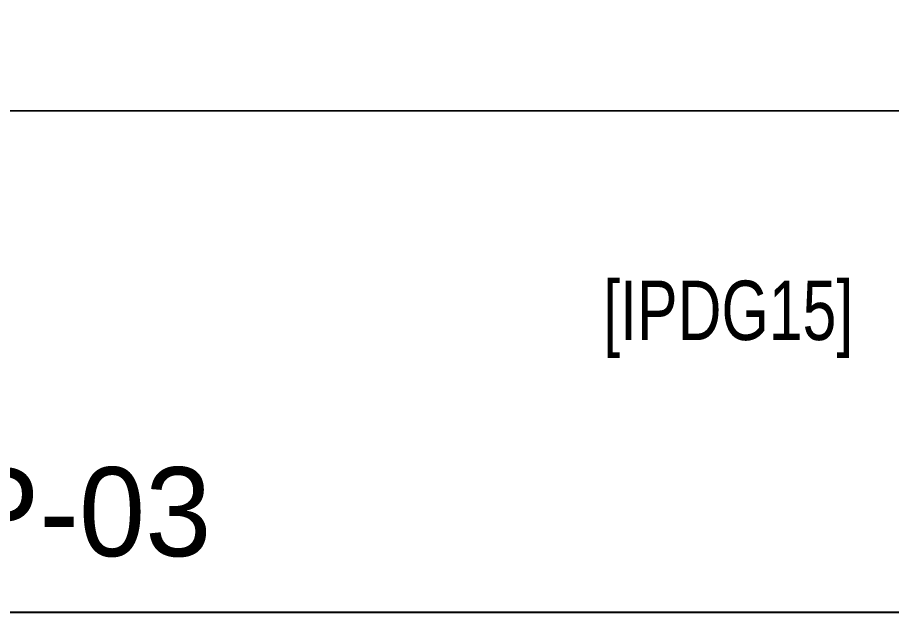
# Model space of a CAD drawing. Header units: metres. Extents: x 75097 to 220762, y -1557923 to -1361206.
# Drawn here: x 207101 to 208575, y -1462438 to -1461435 of the extents above; entities that cross this region are included whole.
import ezdxf
from ezdxf import colors
from ezdxf.entities.mleader import LeaderData, LeaderLine
from ezdxf.math import Vec2, Vec3

# ---------------------------------------------------------------- set-up
doc = ezdxf.new("R2010")
doc.units = ezdxf.units.M
doc.layers.get('0').update_dxf_attribs({"lineweight": 0})
doc.layers.add('A-100 - Copy$0$72_EGR_BASE_TEXT', color=8, linetype='Continuous', lineweight=0)
doc.layers.add('A-100 - Copy$0$axes', color=8, linetype='Continuous')
doc.layers.add('E-POWR', color=7, linetype='Continuous', lineweight=9, true_color=0x4e7e3e)
doc.styles.add('A-100 - Copy$0$X3G_ENTITY_2587EA', font='swisscl.ttf', dxfattribs={"height": 200})
doc.styles.get("Standard").update_dxf_attribs({"font": 'GOTHIC.TTF'})

# ---------------------------------------------------------------- blocks, each defined once
blk = doc.blocks.new('A-100 - Copy')
at = {"layer": 'A-100 - Copy$0$axes'}
blk.add_line((215702.3, -1462437.7, 2.4), (83332.8, -1462437.7, 2.4), dxfattribs=at)
at = {"layer": 'A-100 - Copy$0$72_EGR_BASE_TEXT', "insert": (208299.3, -1461878.6), "char_height": 100, "attachment_point": 2, "style": 'A-100 - Copy$0$X3G_ENTITY_2587EA'}
blk.add_mtext('[IPDG15]', dxfattribs=at)

msp = doc.modelspace()

# ---------------------------------------------------------------- block references
msp.add_blockref('A-100 - Copy', (0, 0))

# ---------------------------------------------------------------- next in the draw order: linework, layer by layer
at = {"layer": 'E-POWR', "const_width": 3, "elevation": 0}
msp.add_lwpolyline([(203043.5, -1460641.1), (204941.3, -1460641.1), (205053.7, -1460617.3), (205194.6, -1460656.7), (207669.5, -1460656.7), (207753.7, -1460617.3), (207845.6, -1460670), (209047.8, -1460670), (209134.7, -1460617.3), (209224.6, -1460688.6), (209224.6, -1461592.4), (205988.5, -1461592.4), (205933.7, -1461901.9)], dxfattribs=at)

# ---------------------------------------------------------------- next in the draw order: leaders
at = {"layer": 'E-POWR'}
ml = msp.add_multileader_mtext('Standard', dxfattribs=at)
ml.set_content('#B4\\PTO PP-03', color=256)
ml.set_leader_properties()
ml.build(insert=Vec2(0, 0))
ml.multileader.update_dxf_attribs({"text_right_attachment_type": 6, "dogleg_length": 200, "arrow_head_size": 200})
ctx = ml.context
ctx.base_point, ctx.char_height, ctx.arrow_head_size, ctx.landing_gap_size, ctx.plane_origin = Vec3(206536.1, -1462019.7, 0), 150, 200, 0.09, Vec3(206633.9, -1463611.5, 0)
ctx.right_attachment = 6
notes = []
notes.append((ctx, [(0, (1, 1, 0), (206336.1, -1462019.7, 0), (1, 0), 200, [(0, [(206118.3, -1461901.9, 0)], 0, [])])]))
ctx.mtext.insert, ctx.mtext.width, ctx.mtext.flow_direction = Vec3(206536.2, -1461942.8, 0), 1379.369, 5
for ctx, leaders in notes:
    for number, flags, end, landing, length, lines in leaders:
        leader = LeaderData()
        leader.index, (leader.has_last_leader_line, leader.has_dogleg_vector, leader.attachment_direction) = number, flags
        leader.last_leader_point, leader.dogleg_vector, leader.dogleg_length = Vec3(end), Vec3(landing), length
        for number, points, colour, breaks in lines:
            line = LeaderLine()
            line.index, line.vertices, line.color, line.breaks = number, Vec3.list(points), colors.encode_raw_color(colour), breaks
            leader.lines.append(line)
        ctx.leaders.append(leader)

doc.saveas('drawing.dxf')
